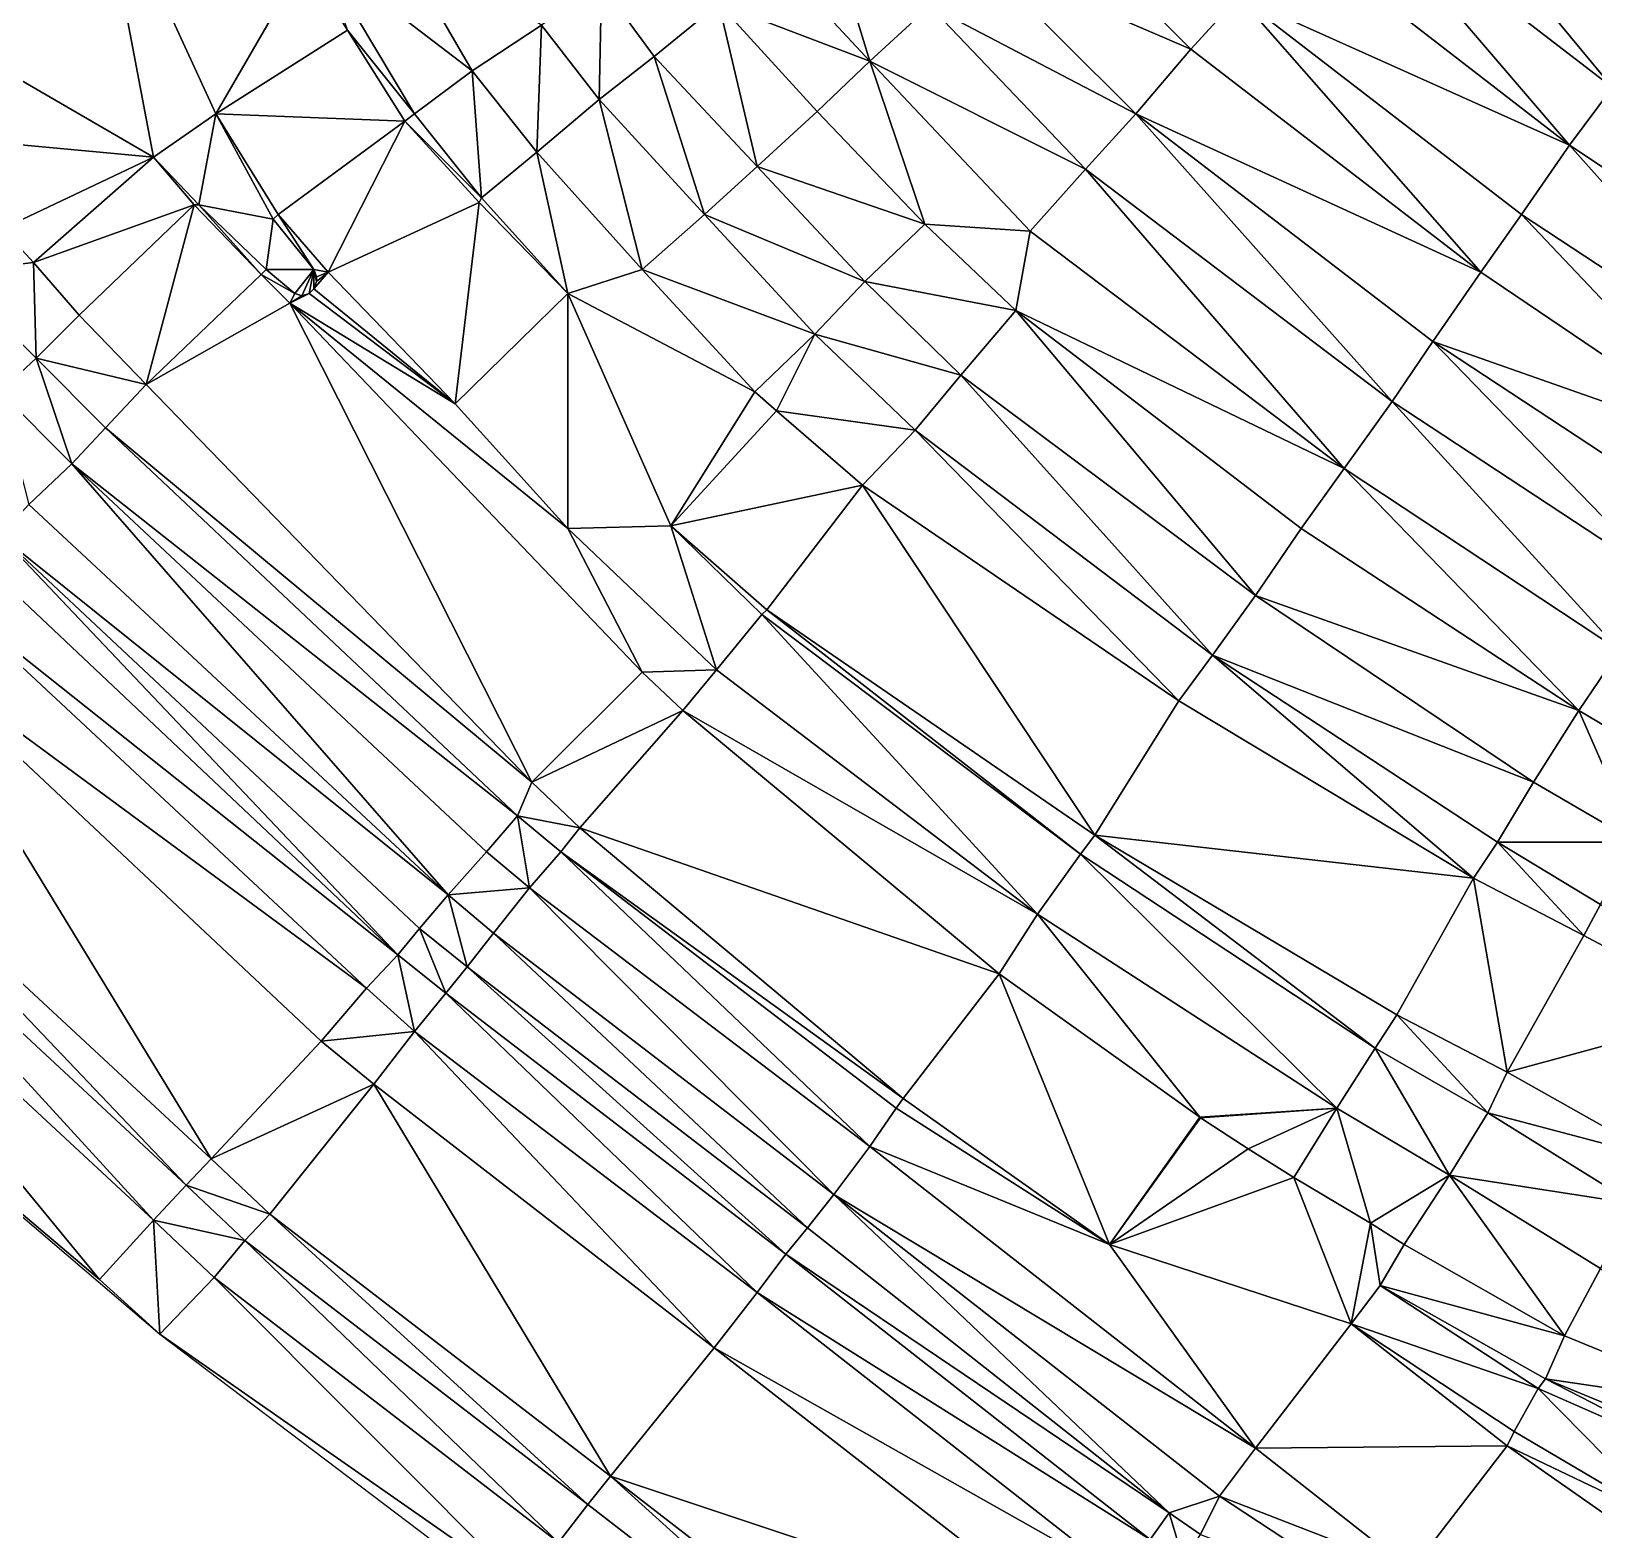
# Model space of a CAD drawing. Header units: millimetres. Extents: x 279405 to 280904, y 534349 to 535918.
# Drawn here: x 279607 to 279933.1, y 534589.5 to 534902.3 of the extents above; entities that cross this region are included whole.
import ezdxf

# ---------------------------------------------------------------- set-up
doc = ezdxf.new("R2010")
doc.units = ezdxf.units.MM
doc.layers.add('Карьер_конец_отработки', color=1, linetype='Continuous')

msp = doc.modelspace()

# ---------------------------------------------------------------- linework, layer by layer
at = {"layer": 'Карьер_конец_отработки', "color": 21, "true_color": 0xff914f}
for points in [[(279944.999989, 534900.500004, -161.870012), (279913.999989, 534969.500004, -167.279985), (279891.499989, 534945.500004, -167.279985), (279944.999989, 534900.500004, -161.870012)], [(279944.999989, 534900.500004, -161.870012), (279964.999989, 534927.000004, -161.870012), (279913.999989, 534969.500004, -167.279985), (279944.999989, 534900.500004, -161.870012)], [(279936.999989, 534890.500004, -140.000002), (279891.499989, 534945.500004, -167.279985), (279880.499989, 534934.000004, -140.000002), (279936.999989, 534890.500004, -140.000002)], [(279936.999989, 534890.500004, -140.000002), (279944.999989, 534900.500004, -161.870012), (279891.499989, 534945.500004, -167.279985), (279936.999989, 534890.500004, -140.000002)], [(279632.500005, 534876.000004, 15.999998), (279620.500005, 534939.500004, 15.999998), (279579.000005, 534907.000004, 15.999998), (279632.500005, 534876.000004, 15.999998)], [(279632.500005, 534876.000004, 15.999998), (279645.500005, 534885.000004, 15.999998), (279620.500005, 534939.500004, 15.999998), (279632.500005, 534876.000004, 15.999998)], [(279645.500005, 534885.000004, 15.999998), (279663.999989, 534917.000004, 15.999998), (279620.500005, 534939.500004, 15.999998), (279645.500005, 534885.000004, 15.999998)], [(279927.999989, 534878.500004, -140.000002), (279880.499989, 534934.000004, -140.000002), (279870.499989, 534923.000004, -140.000002), (279927.999989, 534878.500004, -140.000002)], [(279927.999989, 534878.500004, -140.000002), (279936.999989, 534890.500004, -140.000002), (279880.499989, 534934.000004, -140.000002), (279927.999989, 534878.500004, -140.000002)], [(279781.999989, 534896.000004, -50.000002), (279770.499989, 534933.500004, -80.000002), (279756.499989, 534923.500004, -50.000002), (279781.999989, 534896.000004, -50.000002)], [(279781.999989, 534896.000004, -50.000002), (279794.499989, 534907.500004, -80.000002), (279770.499989, 534933.500004, -80.000002), (279781.999989, 534896.000004, -50.000002)], [(279848.999989, 534898.500004, -110.000002), (279817.999989, 534929.500004, -110.000002), (279804.999989, 534917.500004, -80.000002), (279848.999989, 534898.500004, -110.000002)], [(279848.999989, 534898.500004, -110.000002), (279858.999989, 534909.500004, -110.000002), (279817.999989, 534929.500004, -110.000002), (279848.999989, 534898.500004, -110.000002)], [(279698.999989, 534894.000004, 9.999998), (279680.999989, 534925.000004, 9.999998), (279666.999989, 534918.500004, 9.999998), (279698.999989, 534894.000004, 9.999998)], [(279698.999989, 534894.000004, 9.999998), (279713.499989, 534903.500004, -20.000002), (279680.999989, 534925.000004, 9.999998), (279698.999989, 534894.000004, 9.999998)], [(279781.999989, 534896.000004, -50.000002), (279756.499989, 534923.500004, -50.000002), (279750.499989, 534908.000004, -50.000002), (279781.999989, 534896.000004, -50.000002)], [(279927.999989, 534878.500004, -140.000002), (279870.499989, 534923.000004, -140.000002), (279858.999989, 534909.500004, -110.000002), (279927.999989, 534878.500004, -140.000002)], [(279672.999989, 534902.500004, 15.999998), (279686.999989, 534885.000004, 9.999998), (279666.999989, 534918.500004, 9.999998), (279672.999989, 534902.500004, 15.999998)], [(279686.999989, 534885.000004, 9.999998), (279698.999989, 534894.000004, 9.999998), (279666.999989, 534918.500004, 9.999998), (279686.999989, 534885.000004, 9.999998)], [(279837.499989, 534885.000004, -80.000002), (279804.999989, 534917.500004, -80.000002), (279794.499989, 534907.500004, -80.000002), (279837.499989, 534885.000004, -80.000002)], [(279837.499989, 534885.000004, -80.000002), (279848.999989, 534898.500004, -110.000002), (279804.999989, 534917.500004, -80.000002), (279837.499989, 534885.000004, -80.000002)], [(279672.999989, 534902.500004, 15.999998), (279663.999989, 534917.000004, 15.999998), (279645.500005, 534885.000004, 15.999998), (279672.999989, 534902.500004, 15.999998)], [(279725.499989, 534888.000004, -20.000002), (279725.999989, 534912.000004, -20.000002), (279713.499989, 534903.500004, -20.000002), (279725.499989, 534888.000004, -20.000002)], [(279736.999989, 534897.000004, -20.000002), (279725.999989, 534912.000004, -20.000002), (279725.499989, 534888.000004, -20.000002), (279736.999989, 534897.000004, -20.000002)], [(279736.999989, 534897.000004, -20.000002), (279750.499989, 534908.000004, -50.000002), (279725.999989, 534912.000004, -20.000002), (279736.999989, 534897.000004, -20.000002)], [(279758.499989, 534874.000004, -20.000002), (279750.499989, 534908.000004, -50.000002), (279736.999989, 534897.000004, -20.000002), (279758.499989, 534874.000004, -20.000002)], [(279758.499989, 534874.000004, -20.000002), (279770.999989, 534885.500004, -50.000002), (279750.499989, 534908.000004, -50.000002), (279758.499989, 534874.000004, -20.000002)], [(279770.999989, 534885.500004, -50.000002), (279781.999989, 534896.000004, -50.000002), (279750.499989, 534908.000004, -50.000002), (279770.999989, 534885.500004, -50.000002)], [(279909.499989, 534852.000004, -110.000002), (279858.999989, 534909.500004, -110.000002), (279848.999989, 534898.500004, -110.000002), (279909.499989, 534852.000004, -110.000002)], [(279909.499989, 534852.000004, -110.000002), (279917.999989, 534864.000004, -110.000002), (279858.999989, 534909.500004, -110.000002), (279909.499989, 534852.000004, -110.000002)], [(279917.999989, 534864.000004, -110.000002), (279927.999989, 534878.500004, -140.000002), (279858.999989, 534909.500004, -110.000002), (279917.999989, 534864.000004, -110.000002)], [(279589.000005, 534880.000004, 15.999998), (279632.500005, 534876.000004, 15.999998), (279579.000005, 534907.000004, 15.999998), (279589.000005, 534880.000004, 15.999998)], [(279826.999989, 534873.500004, -80.000002), (279794.499989, 534907.500004, -80.000002), (279781.999989, 534896.000004, -50.000002), (279826.999989, 534873.500004, -80.000002)], [(279826.999989, 534873.500004, -80.000002), (279837.499989, 534885.000004, -80.000002), (279794.499989, 534907.500004, -80.000002), (279826.999989, 534873.500004, -80.000002)], [(279684.999989, 534883.500004, 14.179998), (279672.999989, 534902.500004, 15.999998), (279645.500005, 534885.000004, 15.999998), (279684.999989, 534883.500004, 14.179998)], [(279684.999989, 534883.500004, 14.179998), (279686.999989, 534885.000004, 9.999998), (279672.999989, 534902.500004, 15.999998), (279684.999989, 534883.500004, 14.179998)], [(279712.499989, 534877.000004, 9.999998), (279713.499989, 534903.500004, -20.000002), (279698.999989, 534894.000004, 9.999998), (279712.499989, 534877.000004, 9.999998)], [(279725.499989, 534888.000004, -20.000002), (279713.499989, 534903.500004, -20.000002), (279712.499989, 534877.000004, 9.999998), (279725.499989, 534888.000004, -20.000002)], [(279909.499989, 534852.000004, -110.000002), (279848.999989, 534898.500004, -110.000002), (279837.499989, 534885.000004, -80.000002), (279909.499989, 534852.000004, -110.000002)], [(279747.499989, 534864.000004, -20.000002), (279736.999989, 534897.000004, -20.000002), (279725.499989, 534888.000004, -20.000002), (279747.499989, 534864.000004, -20.000002)], [(279747.499989, 534864.000004, -20.000002), (279758.499989, 534874.000004, -20.000002), (279736.999989, 534897.000004, -20.000002), (279747.499989, 534864.000004, -20.000002)], [(279793.499989, 534862.000004, -50.000002), (279781.999989, 534896.000004, -50.000002), (279770.999989, 534885.500004, -50.000002), (279793.499989, 534862.000004, -50.000002)], [(279793.499989, 534862.000004, -50.000002), (279815.499989, 534860.500004, -50.000002), (279781.999989, 534896.000004, -50.000002), (279793.499989, 534862.000004, -50.000002)], [(279815.499989, 534860.500004, -50.000002), (279826.999989, 534873.500004, -80.000002), (279781.999989, 534896.000004, -50.000002), (279815.499989, 534860.500004, -50.000002)], [(279700.999989, 534867.500004, 9.999998), (279698.999989, 534894.000004, 9.999998), (279686.999989, 534885.000004, 9.999998), (279700.999989, 534867.500004, 9.999998)], [(279700.999989, 534867.500004, 9.999998), (279712.499989, 534877.000004, 9.999998), (279698.999989, 534894.000004, 9.999998), (279700.999989, 534867.500004, 9.999998)], [(279734.499989, 534852.500004, 9.999998), (279725.499989, 534888.000004, -20.000002), (279712.499989, 534877.000004, 9.999998), (279734.499989, 534852.500004, 9.999998)], [(279734.499989, 534852.500004, 9.999998), (279747.499989, 534864.000004, -20.000002), (279725.499989, 534888.000004, -20.000002), (279734.499989, 534852.500004, 9.999998)], [(279982.999989, 534842.000004, -140.000002), (279936.999989, 534890.500004, -140.000002), (279927.999989, 534878.500004, -140.000002), (279982.999989, 534842.000004, -140.000002)], [(279642.000005, 534866.000004, 15.999998), (279645.500005, 534885.000004, 15.999998), (279632.500005, 534876.000004, 15.999998), (279642.000005, 534866.000004, 15.999998)], [(279657.500005, 534863.000004, 15.999998), (279645.500005, 534885.000004, 15.999998), (279642.000005, 534866.000004, 15.999998), (279657.500005, 534863.000004, 15.999998)], [(279657.500005, 534863.000004, 15.999998), (279658.500005, 534864.000004, 14.179998), (279645.500005, 534885.000004, 15.999998), (279657.500005, 534863.000004, 15.999998)], [(279658.500005, 534864.000004, 14.179998), (279684.999989, 534883.500004, 14.179998), (279645.500005, 534885.000004, 15.999998), (279658.500005, 534864.000004, 14.179998)], [(279700.999989, 534867.500004, 9.999998), (279686.999989, 534885.000004, 9.999998), (279684.999989, 534883.500004, 14.179998), (279700.999989, 534867.500004, 9.999998)], [(279793.499989, 534862.000004, -50.000002), (279770.999989, 534885.500004, -50.000002), (279758.499989, 534874.000004, -20.000002), (279793.499989, 534862.000004, -50.000002)], [(279890.999989, 534825.000004, -80.000002), (279837.499989, 534885.000004, -80.000002), (279826.999989, 534873.500004, -80.000002), (279890.999989, 534825.000004, -80.000002)], [(279890.999989, 534825.000004, -80.000002), (279899.499989, 534837.500004, -80.000002), (279837.499989, 534885.000004, -80.000002), (279890.999989, 534825.000004, -80.000002)], [(279899.499989, 534837.500004, -80.000002), (279909.499989, 534852.000004, -110.000002), (279837.499989, 534885.000004, -80.000002), (279899.499989, 534837.500004, -80.000002)], [(279668.999989, 534852.000004, 9.999998), (279684.999989, 534883.500004, 14.179998), (279658.500005, 534864.000004, 14.179998), (279668.999989, 534852.000004, 9.999998)], [(279700.499989, 534866.500004, 12.249998), (279684.999989, 534883.500004, 14.179998), (279668.999989, 534852.000004, 9.999998), (279700.499989, 534866.500004, 12.249998)], [(279700.499989, 534866.500004, 12.249998), (279700.999989, 534867.500004, 9.999998), (279684.999989, 534883.500004, 14.179998), (279700.499989, 534866.500004, 12.249998)], [(279601.000005, 534861.000004, 15.999998), (279632.500005, 534876.000004, 15.999998), (279589.000005, 534880.000004, 15.999998), (279601.000005, 534861.000004, 15.999998)], [(279973.499989, 534827.500004, -110.000002), (279927.999989, 534878.500004, -140.000002), (279917.999989, 534864.000004, -110.000002), (279973.499989, 534827.500004, -110.000002)], [(279973.499989, 534827.500004, -110.000002), (279982.999989, 534842.000004, -140.000002), (279927.999989, 534878.500004, -140.000002), (279973.499989, 534827.500004, -110.000002)], [(279607.500005, 534854.000004, 15.999998), (279632.500005, 534876.000004, 15.999998), (279601.000005, 534861.000004, 15.999998), (279607.500005, 534854.000004, 15.999998)], [(279641.000005, 534866.000004, 17.169996), (279632.500005, 534876.000004, 15.999998), (279607.500005, 534854.000004, 15.999998), (279641.000005, 534866.000004, 17.169996)], [(279641.000005, 534866.000004, 17.169996), (279642.000005, 534866.000004, 15.999998), (279632.500005, 534876.000004, 15.999998), (279641.000005, 534866.000004, 17.169996)], [(279718.999989, 534847.500004, 9.999998), (279712.499989, 534877.000004, 9.999998), (279700.999989, 534867.500004, 9.999998), (279718.999989, 534847.500004, 9.999998)], [(279718.999989, 534847.500004, 9.999998), (279734.499989, 534852.500004, 9.999998), (279712.499989, 534877.000004, 9.999998), (279718.999989, 534847.500004, 9.999998)], [(279780.999989, 534850.000004, -20.000002), (279758.499989, 534874.000004, -20.000002), (279747.499989, 534864.000004, -20.000002), (279780.999989, 534850.000004, -20.000002)], [(279780.999989, 534850.000004, -20.000002), (279793.499989, 534862.000004, -50.000002), (279758.499989, 534874.000004, -20.000002), (279780.999989, 534850.000004, -20.000002)], [(279880.999989, 534811.000004, -50.000002), (279826.999989, 534873.500004, -80.000002), (279815.499989, 534860.500004, -50.000002), (279880.999989, 534811.000004, -50.000002)], [(279880.999989, 534811.000004, -50.000002), (279890.999989, 534825.000004, -80.000002), (279826.999989, 534873.500004, -80.000002), (279880.999989, 534811.000004, -50.000002)], [(279617.000005, 534843.000004, 17.169996), (279641.000005, 534866.000004, 17.169996), (279607.500005, 534854.000004, 15.999998), (279617.000005, 534843.000004, 17.169996)], [(279631.000005, 534828.500004, 18.810003), (279641.000005, 534866.000004, 17.169996), (279617.000005, 534843.000004, 17.169996), (279631.000005, 534828.500004, 18.810003)], [(279655.000005, 534851.500004, 18.810003), (279641.000005, 534866.000004, 17.169996), (279631.000005, 534828.500004, 18.810003), (279655.000005, 534851.500004, 18.810003)], [(279655.000005, 534851.500004, 18.810003), (279642.000005, 534866.000004, 15.999998), (279641.000005, 534866.000004, 17.169996), (279655.000005, 534851.500004, 18.810003)], [(279655.000005, 534851.500004, 18.810003), (279656.000005, 534852.500004, 15.999998), (279642.000005, 534866.000004, 15.999998), (279655.000005, 534851.500004, 18.810003)], [(279656.000005, 534852.500004, 15.999998), (279657.500005, 534863.000004, 15.999998), (279642.000005, 534866.000004, 15.999998), (279656.000005, 534852.500004, 15.999998)], [(279695.499989, 534824.500004, 9.999998), (279700.499989, 534866.500004, 12.249998), (279668.999989, 534852.000004, 9.999998), (279695.499989, 534824.500004, 9.999998)], [(279718.999989, 534847.500004, 9.999998), (279700.499989, 534866.500004, 12.249998), (279695.499989, 534824.500004, 9.999998), (279718.999989, 534847.500004, 9.999998)], [(279718.999989, 534847.500004, 9.999998), (279700.999989, 534867.500004, 9.999998), (279700.499989, 534866.500004, 12.249998), (279718.999989, 534847.500004, 9.999998)], [(279665.999989, 534852.500004, 15.999998), (279657.500005, 534863.000004, 15.999998), (279656.000005, 534852.500004, 15.999998), (279665.999989, 534852.500004, 15.999998)], [(279665.999989, 534852.500004, 15.999998), (279658.500005, 534864.000004, 14.179998), (279657.500005, 534863.000004, 15.999998), (279665.999989, 534852.500004, 15.999998)], [(279665.999989, 534852.500004, 15.999998), (279668.999989, 534852.000004, 9.999998), (279658.500005, 534864.000004, 14.179998), (279665.999989, 534852.500004, 15.999998)], [(279770.499989, 534839.000004, -20.000002), (279747.499989, 534864.000004, -20.000002), (279734.499989, 534852.500004, 9.999998), (279770.499989, 534839.000004, -20.000002)], [(279770.499989, 534839.000004, -20.000002), (279780.999989, 534850.000004, -20.000002), (279747.499989, 534864.000004, -20.000002), (279770.499989, 534839.000004, -20.000002)], [(279812.499989, 534844.000004, -50.000002), (279793.499989, 534862.000004, -50.000002), (279780.999989, 534850.000004, -20.000002), (279812.499989, 534844.000004, -50.000002)], [(279812.499989, 534844.000004, -50.000002), (279815.499989, 534860.500004, -50.000002), (279793.499989, 534862.000004, -50.000002), (279812.499989, 534844.000004, -50.000002)], [(279964.999989, 534814.500004, -110.000002), (279917.999989, 534864.000004, -110.000002), (279909.499989, 534852.000004, -110.000002), (279964.999989, 534814.500004, -110.000002)], [(279964.999989, 534814.500004, -110.000002), (279973.499989, 534827.500004, -110.000002), (279917.999989, 534864.000004, -110.000002), (279964.999989, 534814.500004, -110.000002)], [(279607.500005, 534854.000004, 15.999998), (279601.000005, 534861.000004, 15.999998), (279590.000005, 534852.000004, 39.999998), (279607.500005, 534854.000004, 15.999998)], [(279880.999989, 534811.000004, -50.000002), (279815.499989, 534860.500004, -50.000002), (279812.499989, 534844.000004, -50.000002), (279880.999989, 534811.000004, -50.000002)], [(279608.000005, 534834.000004, 39.999998), (279607.500005, 534854.000004, 15.999998), (279590.000005, 534852.000004, 39.999998), (279608.000005, 534834.000004, 39.999998)], [(279608.000005, 534834.000004, 39.999998), (279617.000005, 534843.000004, 17.169996), (279607.500005, 534854.000004, 15.999998), (279608.000005, 534834.000004, 39.999998)], [(279661.999989, 534847.500004, 15.999998), (279656.000005, 534852.500004, 15.999998), (279655.000005, 534851.500004, 18.810003), (279661.999989, 534847.500004, 15.999998)], [(279661.999989, 534847.500004, 15.999998), (279665.999989, 534852.500004, 15.999998), (279656.000005, 534852.500004, 15.999998), (279661.999989, 534847.500004, 15.999998)], [(279661.999989, 534847.500004, 15.999998), (279663.499989, 534847.000004, 15.999998), (279665.999989, 534852.500004, 15.999998), (279661.999989, 534847.500004, 15.999998)], [(279663.499989, 534847.000004, 15.999998), (279664.999989, 534847.500004, 15.999998), (279665.999989, 534852.500004, 15.999998), (279663.499989, 534847.000004, 15.999998)], [(279665.999989, 534848.500004, 15.999998), (279665.999989, 534852.500004, 15.999998), (279664.999989, 534847.500004, 15.999998), (279665.999989, 534848.500004, 15.999998)], [(279665.999989, 534848.500004, 15.999998), (279666.499989, 534850.000004, 15.999998), (279665.999989, 534852.500004, 15.999998), (279665.999989, 534848.500004, 15.999998)], [(279666.499989, 534851.000004, 15.999998), (279665.999989, 534852.500004, 15.999998), (279666.499989, 534850.000004, 15.999998), (279666.499989, 534851.000004, 15.999998)], [(279666.499989, 534851.000004, 15.999998), (279668.999989, 534852.000004, 9.999998), (279665.999989, 534852.500004, 15.999998), (279666.499989, 534851.000004, 15.999998)], [(279757.999989, 534827.000004, 9.999998), (279734.499989, 534852.500004, 9.999998), (279718.999989, 534847.500004, 9.999998), (279757.999989, 534827.000004, 9.999998)], [(279757.999989, 534827.000004, 9.999998), (279770.499989, 534839.000004, -20.000002), (279734.499989, 534852.500004, 9.999998), (279757.999989, 534827.000004, 9.999998)], [(279600.500005, 534827.000004, 39.999998), (279608.000005, 534834.000004, 39.999998), (279590.000005, 534852.000004, 39.999998), (279600.500005, 534827.000004, 39.999998)], [(279661.000005, 534845.500004, 19.490004), (279655.000005, 534851.500004, 18.810003), (279631.000005, 534828.500004, 18.810003), (279661.000005, 534845.500004, 19.490004)], [(279661.000005, 534845.500004, 19.490004), (279661.999989, 534847.500004, 15.999998), (279655.000005, 534851.500004, 18.810003), (279661.000005, 534845.500004, 19.490004)], [(279695.499989, 534824.500004, 9.999998), (279668.999989, 534852.000004, 9.999998), (279665.999989, 534848.500004, 15.999998), (279695.499989, 534824.500004, 9.999998)], [(279668.999989, 534852.000004, 9.999998), (279666.499989, 534850.000004, 15.999998), (279665.999989, 534848.500004, 15.999998), (279668.999989, 534852.000004, 9.999998)], [(279666.499989, 534850.000004, 15.999998), (279668.999989, 534852.000004, 9.999998), (279666.499989, 534851.000004, 15.999998), (279666.499989, 534850.000004, 15.999998)], [(279800.999989, 534830.500004, -20.000002), (279780.999989, 534850.000004, -20.000002), (279770.499989, 534839.000004, -20.000002), (279800.999989, 534830.500004, -20.000002)], [(279800.999989, 534830.500004, -20.000002), (279812.499989, 534844.000004, -50.000002), (279780.999989, 534850.000004, -20.000002), (279800.999989, 534830.500004, -20.000002)], [(279964.999989, 534814.500004, -110.000002), (279909.499989, 534852.000004, -110.000002), (279899.499989, 534837.500004, -80.000002), (279964.999989, 534814.500004, -110.000002)], [(279664.999989, 534847.500004, 15.999998), (279663.499989, 534847.000004, 15.999998), (279661.000005, 534845.500004, 19.490004), (279664.999989, 534847.500004, 15.999998)], [(279663.499989, 534847.000004, 15.999998), (279661.999989, 534847.500004, 15.999998), (279661.000005, 534845.500004, 19.490004), (279663.499989, 534847.000004, 15.999998)], [(279695.499989, 534824.500004, 9.999998), (279664.999989, 534847.500004, 15.999998), (279661.000005, 534845.500004, 19.490004), (279695.499989, 534824.500004, 9.999998)], [(279695.499989, 534824.500004, 9.999998), (279665.999989, 534848.500004, 15.999998), (279664.999989, 534847.500004, 15.999998), (279695.499989, 534824.500004, 9.999998)], [(279718.999989, 534798.500004, 9.999998), (279718.999989, 534847.500004, 9.999998), (279695.499989, 534824.500004, 9.999998), (279718.999989, 534798.500004, 9.999998)], [(279718.999989, 534798.500004, 9.999998), (279740.499989, 534799.000004, 9.999998), (279718.999989, 534847.500004, 9.999998), (279718.999989, 534798.500004, 9.999998)], [(279740.499989, 534799.000004, 9.999998), (279757.999989, 534827.000004, 9.999998), (279718.999989, 534847.500004, 9.999998), (279740.499989, 534799.000004, 9.999998)], [(279631.000005, 534828.500004, 18.810003), (279617.000005, 534843.000004, 17.169996), (279608.000005, 534834.000004, 39.999998), (279631.000005, 534828.500004, 18.810003)], [(279711.499989, 534745.500004, 27.999998), (279661.000005, 534845.500004, 19.490004), (279631.000005, 534828.500004, 18.810003), (279711.499989, 534745.500004, 27.999998)], [(279711.499989, 534745.500004, 27.999998), (279734.499989, 534768.500004, 27.999998), (279661.000005, 534845.500004, 19.490004), (279711.499989, 534745.500004, 27.999998)], [(279734.499989, 534768.500004, 27.999998), (279718.999989, 534798.500004, 9.999998), (279661.000005, 534845.500004, 19.490004), (279734.499989, 534768.500004, 27.999998)], [(279718.999989, 534798.500004, 9.999998), (279695.499989, 534824.500004, 9.999998), (279661.000005, 534845.500004, 19.490004), (279718.999989, 534798.500004, 9.999998)], [(279862.499989, 534784.500004, -20.000002), (279812.499989, 534844.000004, -50.000002), (279800.999989, 534830.500004, -20.000002), (279862.499989, 534784.500004, -20.000002)], [(279862.499989, 534784.500004, -20.000002), (279871.999989, 534798.500004, -50.000002), (279812.499989, 534844.000004, -50.000002), (279862.499989, 534784.500004, -20.000002)], [(279871.999989, 534798.500004, -50.000002), (279880.999989, 534811.000004, -50.000002), (279812.499989, 534844.000004, -50.000002), (279871.999989, 534798.500004, -50.000002)], [(279762.499989, 534823.000004, 9.999998), (279770.499989, 534839.000004, -20.000002), (279757.999989, 534827.000004, 9.999998), (279762.499989, 534823.000004, 9.999998)], [(279791.499989, 534819.000004, -20.000002), (279770.499989, 534839.000004, -20.000002), (279762.499989, 534823.000004, 9.999998), (279791.499989, 534819.000004, -20.000002)], [(279791.499989, 534819.000004, -20.000002), (279800.999989, 534830.500004, -20.000002), (279770.499989, 534839.000004, -20.000002), (279791.499989, 534819.000004, -20.000002)], [(279947.999989, 534787.500004, -80.000002), (279899.499989, 534837.500004, -80.000002), (279890.999989, 534825.000004, -80.000002), (279947.999989, 534787.500004, -80.000002)], [(279947.999989, 534787.500004, -80.000002), (279956.499989, 534800.000004, -80.000002), (279899.499989, 534837.500004, -80.000002), (279947.999989, 534787.500004, -80.000002)], [(279956.499989, 534800.000004, -80.000002), (279964.999989, 534814.500004, -110.000002), (279899.499989, 534837.500004, -80.000002), (279956.499989, 534800.000004, -80.000002)], [(279615.500005, 534812.000004, 39.999998), (279608.000005, 534834.000004, 39.999998), (279600.500005, 534827.000004, 39.999998), (279615.500005, 534812.000004, 39.999998)], [(279615.500005, 534812.000004, 39.999998), (279622.500005, 534819.500004, 39.999998), (279608.000005, 534834.000004, 39.999998), (279615.500005, 534812.000004, 39.999998)], [(279622.500005, 534819.500004, 39.999998), (279631.000005, 534828.500004, 18.810003), (279608.000005, 534834.000004, 39.999998), (279622.500005, 534819.500004, 39.999998)], [(279853.499989, 534772.000004, -20.000002), (279800.999989, 534830.500004, -20.000002), (279791.499989, 534819.000004, -20.000002), (279853.499989, 534772.000004, -20.000002)], [(279853.499989, 534772.000004, -20.000002), (279862.499989, 534784.500004, -20.000002), (279800.999989, 534830.500004, -20.000002), (279853.499989, 534772.000004, -20.000002)], [(279606.500005, 534803.500004, 51.999998), (279615.500005, 534812.000004, 39.999998), (279600.500005, 534827.000004, 39.999998), (279606.500005, 534803.500004, 51.999998)], [(279711.499989, 534745.500004, 27.999998), (279631.000005, 534828.500004, 18.810003), (279622.500005, 534819.500004, 39.999998), (279711.499989, 534745.500004, 27.999998)], [(279762.499989, 534823.000004, 9.999998), (279757.999989, 534827.000004, 9.999998), (279740.499989, 534799.000004, 9.999998), (279762.499989, 534823.000004, 9.999998)], [(279780.499989, 534807.500004, 7.980002), (279762.499989, 534823.000004, 9.999998), (279740.499989, 534799.000004, 9.999998), (279780.499989, 534807.500004, 7.980002)], [(279780.499989, 534807.500004, 7.980002), (279791.499989, 534819.000004, -20.000002), (279762.499989, 534823.000004, 9.999998), (279780.499989, 534807.500004, 7.980002)], [(279938.499989, 534773.000004, -50.000002), (279890.999989, 534825.000004, -80.000002), (279880.999989, 534811.000004, -50.000002), (279938.499989, 534773.000004, -50.000002)], [(279938.499989, 534773.000004, -50.000002), (279947.999989, 534787.500004, -80.000002), (279890.999989, 534825.000004, -80.000002), (279938.499989, 534773.000004, -50.000002)], [(279708.499989, 534738.500004, 39.999998), (279622.500005, 534819.500004, 39.999998), (279615.500005, 534812.000004, 39.999998), (279708.499989, 534738.500004, 39.999998)], [(279708.499989, 534738.500004, 39.999998), (279711.499989, 534745.500004, 27.999998), (279622.500005, 534819.500004, 39.999998), (279708.499989, 534738.500004, 39.999998)], [(279846.499989, 534762.500004, 1.529997), (279791.499989, 534819.000004, -20.000002), (279780.499989, 534807.500004, 7.980002), (279846.499989, 534762.500004, 1.529997)], [(279846.499989, 534762.500004, 1.529997), (279853.499989, 534772.000004, -20.000002), (279791.499989, 534819.000004, -20.000002), (279846.499989, 534762.500004, 1.529997)], [(279693.999989, 534722.000004, 51.999998), (279615.500005, 534812.000004, 39.999998), (279606.500005, 534803.500004, 51.999998), (279693.999989, 534722.000004, 51.999998)], [(279693.999989, 534722.000004, 51.999998), (279701.999989, 534731.000004, 39.999998), (279615.500005, 534812.000004, 39.999998), (279693.999989, 534722.000004, 51.999998)], [(279701.999989, 534731.000004, 39.999998), (279708.499989, 534738.500004, 39.999998), (279615.500005, 534812.000004, 39.999998), (279701.999989, 534731.000004, 39.999998)], [(279929.999989, 534760.500004, -50.000002), (279880.999989, 534811.000004, -50.000002), (279871.999989, 534798.500004, -50.000002), (279929.999989, 534760.500004, -50.000002)], [(279929.999989, 534760.500004, -50.000002), (279938.499989, 534773.000004, -50.000002), (279880.999989, 534811.000004, -50.000002), (279929.999989, 534760.500004, -50.000002)], [(279760.499989, 534781.500004, 7.980002), (279780.499989, 534807.500004, 7.980002), (279740.499989, 534799.000004, 9.999998), (279760.499989, 534781.500004, 7.980002)], [(279828.999989, 534734.500004, 1.529997), (279780.499989, 534807.500004, 7.980002), (279760.499989, 534781.500004, 7.980002), (279828.999989, 534734.500004, 1.529997)], [(279828.999989, 534734.500004, 1.529997), (279846.499989, 534762.500004, 1.529997), (279780.499989, 534807.500004, 7.980002), (279828.999989, 534734.500004, 1.529997)], [(279693.999989, 534722.000004, 51.999998), (279606.500005, 534803.500004, 51.999998), (279600.500005, 534797.000004, 51.999998), (279693.999989, 534722.000004, 51.999998)], [(279683.499989, 534709.500004, 63.999998), (279600.500005, 534797.000004, 51.999998), (279595.500005, 534792.500004, 63.999998), (279683.499989, 534709.500004, 63.999998)], [(279683.499989, 534709.500004, 63.999998), (279687.999989, 534715.000004, 51.999998), (279600.500005, 534797.000004, 51.999998), (279683.499989, 534709.500004, 63.999998)], [(279687.999989, 534715.000004, 51.999998), (279693.999989, 534722.000004, 51.999998), (279600.500005, 534797.000004, 51.999998), (279687.999989, 534715.000004, 51.999998)], [(279749.999989, 534769.000004, 9.999998), (279740.499989, 534799.000004, 9.999998), (279718.999989, 534798.500004, 9.999998), (279749.999989, 534769.000004, 9.999998)], [(279734.499989, 534768.500004, 27.999998), (279749.999989, 534769.000004, 9.999998), (279718.999989, 534798.500004, 9.999998), (279734.499989, 534768.500004, 27.999998)], [(279749.999989, 534769.000004, 9.999998), (279759.499989, 534780.500004, 9.999998), (279740.499989, 534799.000004, 9.999998), (279749.999989, 534769.000004, 9.999998)], [(279759.499989, 534780.500004, 9.999998), (279760.499989, 534781.500004, 7.980002), (279740.499989, 534799.000004, 9.999998), (279759.499989, 534780.500004, 9.999998)], [(279929.999989, 534760.500004, -50.000002), (279871.999989, 534798.500004, -50.000002), (279862.499989, 534784.500004, -20.000002), (279929.999989, 534760.500004, -50.000002)], [(279683.499989, 534709.500004, 63.999998), (279595.500005, 534792.500004, 63.999998), (279588.500005, 534785.000004, 63.999998), (279683.499989, 534709.500004, 63.999998)], [(279676.999989, 534702.500004, 63.999998), (279588.500005, 534785.000004, 63.999998), (279578.500005, 534775.000004, 77.999998), (279676.999989, 534702.500004, 63.999998)], [(279676.999989, 534702.500004, 63.999998), (279683.499989, 534709.500004, 63.999998), (279588.500005, 534785.000004, 63.999998), (279676.999989, 534702.500004, 63.999998)], [(279920.499989, 534745.500004, -20.000002), (279862.499989, 534784.500004, -20.000002), (279853.499989, 534772.000004, -20.000002), (279920.499989, 534745.500004, -20.000002)], [(279920.499989, 534745.500004, -20.000002), (279929.999989, 534760.500004, -50.000002), (279862.499989, 534784.500004, -20.000002), (279920.499989, 534745.500004, -20.000002)], [(279816.999989, 534718.000004, 9.999998), (279759.499989, 534780.500004, 9.999998), (279749.999989, 534769.000004, 9.999998), (279816.999989, 534718.000004, 9.999998)], [(279825.999989, 534730.500004, 9.999998), (279760.499989, 534781.500004, 7.980002), (279759.499989, 534780.500004, 9.999998), (279825.999989, 534730.500004, 9.999998)], [(279816.999989, 534718.000004, 9.999998), (279825.999989, 534730.500004, 9.999998), (279759.499989, 534780.500004, 9.999998), (279816.999989, 534718.000004, 9.999998)], [(279825.999989, 534730.500004, 9.999998), (279828.999989, 534734.500004, 1.529997), (279760.499989, 534781.500004, 7.980002), (279825.999989, 534730.500004, 9.999998)], [(279644.550603, 534666.946262, 77.999998), (279578.500005, 534775.000004, 77.999998), (279554.776692, 534750.209659, 77.999998), (279644.550603, 534666.946262, 77.999998)], [(279644.550603, 534666.946262, 77.999998), (279667.499989, 534691.500004, 77.999998), (279578.500005, 534775.000004, 77.999998), (279644.550603, 534666.946262, 77.999998)], [(279667.499989, 534691.500004, 77.999998), (279676.999989, 534702.500004, 63.999998), (279578.500005, 534775.000004, 77.999998), (279667.499989, 534691.500004, 77.999998)], [(279907.999989, 534725.500004, -4.369997), (279853.499989, 534772.000004, -20.000002), (279846.499989, 534762.500004, 1.529997), (279907.999989, 534725.500004, -4.369997)], [(279907.999989, 534725.500004, -4.369997), (279912.999989, 534733.000004, -20.000002), (279853.499989, 534772.000004, -20.000002), (279907.999989, 534725.500004, -4.369997)], [(279912.999989, 534733.000004, -20.000002), (279920.499989, 534745.500004, -20.000002), (279853.499989, 534772.000004, -20.000002), (279912.999989, 534733.000004, -20.000002)], [(279950.999989, 534748.000004, -50.000002), (279938.499989, 534773.000004, -50.000002), (279929.999989, 534760.500004, -50.000002), (279950.999989, 534748.000004, -50.000002)], [(279742.999989, 534760.500004, 28.840002), (279734.499989, 534768.500004, 27.999998), (279711.499989, 534745.500004, 27.999998), (279742.999989, 534760.500004, 28.840002)], [(279742.999989, 534760.500004, 28.840002), (279749.999989, 534769.000004, 9.999998), (279734.499989, 534768.500004, 27.999998), (279742.999989, 534760.500004, 28.840002)], [(279816.999989, 534718.000004, 9.999998), (279749.999989, 534769.000004, 9.999998), (279742.999989, 534760.500004, 28.840002), (279816.999989, 534718.000004, 9.999998)], [(279907.999989, 534725.500004, -4.369997), (279846.499989, 534762.500004, 1.529997), (279828.999989, 534734.500004, 1.529997), (279907.999989, 534725.500004, -4.369997)], [(279721.499989, 534736.000004, 28.840002), (279742.999989, 534760.500004, 28.840002), (279711.499989, 534745.500004, 27.999998), (279721.499989, 534736.000004, 28.840002)], [(279808.999989, 534705.500004, 35.76), (279742.999989, 534760.500004, 28.840002), (279721.499989, 534736.000004, 28.840002), (279808.999989, 534705.500004, 35.76)], [(279808.999989, 534705.500004, 35.76), (279816.999989, 534718.000004, 9.999998), (279742.999989, 534760.500004, 28.840002), (279808.999989, 534705.500004, 35.76)], [(279941.999989, 534733.000004, -20.000002), (279929.999989, 534760.500004, -50.000002), (279920.499989, 534745.500004, -20.000002), (279941.999989, 534733.000004, -20.000002)], [(279941.999989, 534733.000004, -20.000002), (279950.999989, 534748.000004, -50.000002), (279929.999989, 534760.500004, -50.000002), (279941.999989, 534733.000004, -20.000002)], [(279639.353856, 534661.400638, 88), (279554.776692, 534750.209659, 77.999998), (279549.145192, 534745.106113, 88), (279639.353856, 534661.400638, 88)], [(279639.353856, 534661.400638, 88), (279644.550603, 534666.946262, 77.999998), (279554.776692, 534750.209659, 77.999998), (279639.353856, 534661.400638, 88)], [(279632.516042, 534654.103794, 88), (279549.145192, 534745.106113, 88), (279542.085301, 534738.023868, 88), (279632.516042, 534654.103794, 88)], [(279632.516042, 534654.103794, 88), (279639.353856, 534661.400638, 88), (279549.145192, 534745.106113, 88), (279632.516042, 534654.103794, 88)], [(279721.499989, 534736.000004, 28.840002), (279711.499989, 534745.500004, 27.999998), (279708.499989, 534738.500004, 39.999998), (279721.499989, 534736.000004, 28.840002)], [(279941.999989, 534733.000004, -20.000002), (279920.499989, 534745.500004, -20.000002), (279912.999989, 534733.000004, -20.000002), (279941.999989, 534733.000004, -20.000002)], [(279621.235509, 534641.720096, 104.75), (279542.085301, 534738.023868, 88), (279526.034924, 534722.371067, 110.49), (279621.235509, 534641.720096, 104.75)], [(279621.235509, 534641.720096, 104.75), (279632.516042, 534654.103794, 88), (279542.085301, 534738.023868, 88), (279621.235509, 534641.720096, 104.75)], [(279710.999989, 534723.500004, 39.999998), (279708.499989, 534738.500004, 39.999998), (279701.999989, 534731.000004, 39.999998), (279710.999989, 534723.500004, 39.999998)], [(279710.999989, 534723.500004, 39.999998), (279717.499989, 534731.000004, 39.999998), (279708.499989, 534738.500004, 39.999998), (279710.999989, 534723.500004, 39.999998)], [(279717.499989, 534731.000004, 39.999998), (279721.499989, 534736.000004, 28.840002), (279708.499989, 534738.500004, 39.999998), (279717.499989, 534731.000004, 39.999998)], [(279788.999989, 534679.500004, 35.76), (279721.499989, 534736.000004, 28.840002), (279717.499989, 534731.000004, 39.999998), (279788.999989, 534679.500004, 35.76)], [(279788.999989, 534679.500004, 35.76), (279808.999989, 534705.500004, 35.76), (279721.499989, 534736.000004, 28.840002), (279788.999989, 534679.500004, 35.76)], [(279887.499989, 534690.000004, 9.999998), (279828.999989, 534734.500004, 1.529997), (279825.999989, 534730.500004, 9.999998), (279887.499989, 534690.000004, 9.999998)], [(279887.499989, 534690.000004, 9.999998), (279891.999989, 534697.000004, -4.369997), (279828.999989, 534734.500004, 1.529997), (279887.499989, 534690.000004, 9.999998)], [(279891.999989, 534697.000004, -4.369997), (279907.999989, 534725.500004, -4.369997), (279828.999989, 534734.500004, 1.529997), (279891.999989, 534697.000004, -4.369997)], [(279930.999989, 534713.500004, -6.449999), (279912.999989, 534733.000004, -20.000002), (279907.999989, 534725.500004, -4.369997), (279930.999989, 534713.500004, -6.449999)], [(279930.999989, 534713.500004, -6.449999), (279934.499989, 534720.000004, -20.000002), (279912.999989, 534733.000004, -20.000002), (279930.999989, 534713.500004, -6.449999)], [(279934.499989, 534720.000004, -20.000002), (279941.999989, 534733.000004, -20.000002), (279912.999989, 534733.000004, -20.000002), (279934.499989, 534720.000004, -20.000002)], [(279710.999989, 534723.500004, 39.999998), (279701.999989, 534731.000004, 39.999998), (279693.999989, 534722.000004, 51.999998), (279710.999989, 534723.500004, 39.999998)], [(279781.999989, 534669.500004, 39.999998), (279717.499989, 534731.000004, 39.999998), (279710.999989, 534723.500004, 39.999998), (279781.999989, 534669.500004, 39.999998)], [(279781.999989, 534669.500004, 39.999998), (279787.499989, 534677.500004, 39.999998), (279717.499989, 534731.000004, 39.999998), (279781.999989, 534669.500004, 39.999998)], [(279787.499989, 534677.500004, 39.999998), (279788.999989, 534679.500004, 35.76), (279717.499989, 534731.000004, 39.999998), (279787.499989, 534677.500004, 39.999998)], [(279879.499989, 534677.500004, 9.999998), (279825.999989, 534730.500004, 9.999998), (279816.999989, 534718.000004, 9.999998), (279879.499989, 534677.500004, 9.999998)], [(279879.499989, 534677.500004, 9.999998), (279887.499989, 534690.000004, 9.999998), (279825.999989, 534730.500004, 9.999998), (279879.499989, 534677.500004, 9.999998)], [(279914.999989, 534685.000004, -6.449999), (279907.999989, 534725.500004, -4.369997), (279891.999989, 534697.000004, -4.369997), (279914.999989, 534685.000004, -6.449999)], [(279914.999989, 534685.000004, -6.449999), (279930.999989, 534713.500004, -6.449999), (279907.999989, 534725.500004, -4.369997), (279914.999989, 534685.000004, -6.449999)], [(279633.855596, 534630.327915, 104.39), (279621.235509, 534641.720096, 104.75), (279526.034924, 534722.371067, 110.49), (279633.855596, 534630.327915, 104.39)], [(279697.999989, 534707.000004, 51.999998), (279693.999989, 534722.000004, 51.999998), (279687.999989, 534715.000004, 51.999998), (279697.999989, 534707.000004, 51.999998)], [(279703.499989, 534714.000004, 51.999998), (279710.999989, 534723.500004, 39.999998), (279693.999989, 534722.000004, 51.999998), (279703.499989, 534714.000004, 51.999998)], [(279697.999989, 534707.000004, 51.999998), (279703.499989, 534714.000004, 51.999998), (279693.999989, 534722.000004, 51.999998), (279697.999989, 534707.000004, 51.999998)], [(279774.499989, 534659.500004, 51.999998), (279710.999989, 534723.500004, 39.999998), (279703.499989, 534714.000004, 51.999998), (279774.499989, 534659.500004, 51.999998)], [(279774.499989, 534659.500004, 51.999998), (279781.999989, 534669.500004, 39.999998), (279710.999989, 534723.500004, 39.999998), (279774.499989, 534659.500004, 51.999998)], [(279960.999989, 534697.500004, -9.299997), (279934.499989, 534720.000004, -20.000002), (279930.999989, 534713.500004, -6.449999), (279960.999989, 534697.500004, -9.299997)], [(279850.864736, 534675.596622, 39.986342), (279816.999989, 534718.000004, 9.999998), (279808.999989, 534705.500004, 35.76), (279850.864736, 534675.596622, 39.986342)], [(279850.864736, 534675.596622, 39.986342), (279879.499989, 534677.500004, 9.999998), (279816.999989, 534718.000004, 9.999998), (279850.864736, 534675.596622, 39.986342)], [(279693.499989, 534701.500004, 63.999998), (279687.999989, 534715.000004, 51.999998), (279683.499989, 534709.500004, 63.999998), (279693.499989, 534701.500004, 63.999998)], [(279693.499989, 534701.500004, 63.999998), (279697.999989, 534707.000004, 51.999998), (279687.999989, 534715.000004, 51.999998), (279693.499989, 534701.500004, 63.999998)], [(279768.999989, 534652.500004, 51.999998), (279703.499989, 534714.000004, 51.999998), (279697.999989, 534707.000004, 51.999998), (279768.999989, 534652.500004, 51.999998)], [(279768.999989, 534652.500004, 51.999998), (279774.499989, 534659.500004, 51.999998), (279703.499989, 534714.000004, 51.999998), (279768.999989, 534652.500004, 51.999998)], [(279960.999989, 534697.500004, -9.299997), (279930.999989, 534713.500004, -6.449999), (279914.999989, 534685.000004, -6.449999), (279960.999989, 534697.500004, -9.299997)], [(279686.999989, 534693.500004, 63.999998), (279683.499989, 534709.500004, 63.999998), (279676.999989, 534702.500004, 63.999998), (279686.999989, 534693.500004, 63.999998)], [(279686.999989, 534693.500004, 63.999998), (279693.499989, 534701.500004, 63.999998), (279683.499989, 534709.500004, 63.999998), (279686.999989, 534693.500004, 63.999998)], [(279764.499989, 534647.000004, 63.999998), (279697.999989, 534707.000004, 51.999998), (279693.499989, 534701.500004, 63.999998), (279764.499989, 534647.000004, 63.999998)], [(279764.499989, 534647.000004, 63.999998), (279768.999989, 534652.500004, 51.999998), (279697.999989, 534707.000004, 51.999998), (279764.499989, 534647.000004, 63.999998)], [(279831.999989, 534649.000004, 39.999998), (279808.999989, 534705.500004, 35.76), (279788.999989, 534679.500004, 35.76), (279831.999989, 534649.000004, 39.999998)], [(279831.999989, 534649.000004, 39.999998), (279850.864736, 534675.596622, 39.986342), (279808.999989, 534705.500004, 35.76), (279831.999989, 534649.000004, 39.999998)], [(279686.999989, 534693.500004, 63.999998), (279676.999989, 534702.500004, 63.999998), (279667.499989, 534691.500004, 77.999998), (279686.999989, 534693.500004, 63.999998)], [(279758.499989, 534639.000004, 63.999998), (279693.499989, 534701.500004, 63.999998), (279686.999989, 534693.500004, 63.999998), (279758.499989, 534639.000004, 63.999998)], [(279758.499989, 534639.000004, 63.999998), (279764.499989, 534647.000004, 63.999998), (279693.499989, 534701.500004, 63.999998), (279758.499989, 534639.000004, 63.999998)], [(279910.999989, 534676.500004, 9.999998), (279891.999989, 534697.000004, -4.369997), (279887.499989, 534690.000004, 9.999998), (279910.999989, 534676.500004, 9.999998)], [(279910.999989, 534676.500004, 9.999998), (279914.999989, 534685.000004, -6.449999), (279891.999989, 534697.000004, -4.369997), (279910.999989, 534676.500004, 9.999998)], [(279946.999989, 534667.000004, -9.299997), (279960.999989, 534697.500004, -9.299997), (279914.999989, 534685.000004, -6.449999), (279946.999989, 534667.000004, -9.299997)], [(279678.499989, 534682.500004, 77.999998), (279686.999989, 534693.500004, 63.999998), (279667.499989, 534691.500004, 77.999998), (279678.499989, 534682.500004, 77.999998)], [(279749.499989, 534627.500004, 77.999998), (279686.999989, 534693.500004, 63.999998), (279678.499989, 534682.500004, 77.999998), (279749.499989, 534627.500004, 77.999998)], [(279749.499989, 534627.500004, 77.999998), (279758.499989, 534639.000004, 63.999998), (279686.999989, 534693.500004, 63.999998), (279749.499989, 534627.500004, 77.999998)], [(279678.499989, 534682.500004, 77.999998), (279667.499989, 534691.500004, 77.999998), (279644.550603, 534666.946262, 77.999998), (279678.499989, 534682.500004, 77.999998)], [(279902.999989, 534663.500004, 9.999998), (279887.499989, 534690.000004, 9.999998), (279879.499989, 534677.500004, 9.999998), (279902.999989, 534663.500004, 9.999998)], [(279902.999989, 534663.500004, 9.999998), (279910.999989, 534676.500004, 9.999998), (279887.499989, 534690.000004, 9.999998), (279902.999989, 534663.500004, 9.999998)], [(279946.999989, 534667.000004, -9.299997), (279914.999989, 534685.000004, -6.449999), (279910.999989, 534676.500004, 9.999998), (279946.999989, 534667.000004, -9.299997)], [(279656.777822, 534655.364505, 77.999998), (279678.499989, 534682.500004, 77.999998), (279644.550603, 534666.946262, 77.999998), (279656.777822, 534655.364505, 77.999998)], [(279727.880757, 534600.717655, 77.999998), (279678.499989, 534682.500004, 77.999998), (279656.777822, 534655.364505, 77.999998), (279727.880757, 534600.717655, 77.999998)], [(279727.880757, 534600.717655, 77.999998), (279749.499989, 534627.500004, 77.999998), (279678.499989, 534682.500004, 77.999998), (279727.880757, 534600.717655, 77.999998)], [(279831.999989, 534649.000004, 39.999998), (279788.999989, 534679.500004, 35.76), (279787.499989, 534677.500004, 39.999998), (279831.999989, 534649.000004, 39.999998)], [(279831.999989, 534649.000004, 39.999998), (279787.499989, 534677.500004, 39.999998), (279781.999989, 534669.500004, 39.999998), (279831.999989, 534649.000004, 39.999998)], [(279850.999989, 534675.500004, 39.999998), (279879.499989, 534677.500004, 9.999998), (279850.864736, 534675.596622, 39.986342), (279850.999989, 534675.500004, 39.999998)], [(279860.999989, 534669.000004, 39.999998), (279879.499989, 534677.500004, 9.999998), (279850.999989, 534675.500004, 39.999998), (279860.999989, 534669.000004, 39.999998)], [(279870.499989, 534663.000004, 39.999998), (279879.499989, 534677.500004, 9.999998), (279860.999989, 534669.000004, 39.999998), (279870.499989, 534663.000004, 39.999998)], [(279886.499989, 534653.500004, 39.999998), (279879.499989, 534677.500004, 9.999998), (279870.499989, 534663.000004, 39.999998), (279886.499989, 534653.500004, 39.999998)], [(279886.499989, 534653.500004, 39.999998), (279902.999989, 534663.500004, 9.999998), (279879.499989, 534677.500004, 9.999998), (279886.499989, 534653.500004, 39.999998)], [(279941.499989, 534657.500004, 9.999998), (279910.999989, 534676.500004, 9.999998), (279902.999989, 534663.500004, 9.999998), (279941.499989, 534657.500004, 9.999998)], [(279941.499989, 534657.500004, 9.999998), (279946.999989, 534667.000004, -9.299997), (279910.999989, 534676.500004, 9.999998), (279941.499989, 534657.500004, 9.999998)], [(279850.999989, 534675.500004, 39.999998), (279850.864736, 534675.596622, 39.986342), (279831.999989, 534649.000004, 39.999998), (279850.999989, 534675.500004, 39.999998)], [(279860.999989, 534669.000004, 39.999998), (279850.999989, 534675.500004, 39.999998), (279831.999989, 534649.000004, 39.999998), (279860.999989, 534669.000004, 39.999998)], [(279656.777822, 534655.364505, 77.999998), (279644.550603, 534666.946262, 77.999998), (279639.353856, 534661.400638, 88), (279656.777822, 534655.364505, 77.999998)], [(279862.499989, 534606.500004, 39.999998), (279781.999989, 534669.500004, 39.999998), (279774.499989, 534659.500004, 51.999998), (279862.499989, 534606.500004, 39.999998)], [(279862.499989, 534606.500004, 39.999998), (279831.999989, 534649.000004, 39.999998), (279781.999989, 534669.500004, 39.999998), (279862.499989, 534606.500004, 39.999998)], [(279870.499989, 534663.000004, 39.999998), (279860.999989, 534669.000004, 39.999998), (279831.999989, 534649.000004, 39.999998), (279870.499989, 534663.000004, 39.999998)], [(279882.499989, 534632.500004, 39.999998), (279870.499989, 534663.000004, 39.999998), (279831.999989, 534649.000004, 39.999998), (279882.499989, 534632.500004, 39.999998)], [(279882.499989, 534632.500004, 39.999998), (279886.499989, 534653.500004, 39.999998), (279870.499989, 534663.000004, 39.999998), (279882.499989, 534632.500004, 39.999998)], [(279893.499989, 534649.000004, 39.999998), (279902.999989, 534663.500004, 9.999998), (279886.499989, 534653.500004, 39.999998), (279893.499989, 534649.000004, 39.999998)], [(279926.999989, 534630.000004, 36.849997), (279902.999989, 534663.500004, 9.999998), (279893.499989, 534649.000004, 39.999998), (279926.999989, 534630.000004, 36.849997)], [(279926.999989, 534630.000004, 36.849997), (279934.499989, 534644.000004, 9.999998), (279902.999989, 534663.500004, 9.999998), (279926.999989, 534630.000004, 36.849997)], [(279934.499989, 534644.000004, 9.999998), (279941.499989, 534657.500004, 9.999998), (279902.999989, 534663.500004, 9.999998), (279934.499989, 534644.000004, 9.999998)], [(279651.551381, 534649.846866, 88), (279639.353856, 534661.400638, 88), (279632.516042, 534654.103794, 88), (279651.551381, 534649.846866, 88)], [(279651.551381, 534649.846866, 88), (279656.777822, 534655.364505, 77.999998), (279639.353856, 534661.400638, 88), (279651.551381, 534649.846866, 88)], [(279844.499989, 534593.000004, 51.999998), (279774.499989, 534659.500004, 51.999998), (279768.999989, 534652.500004, 51.999998), (279844.499989, 534593.000004, 51.999998)], [(279844.499989, 534593.000004, 51.999998), (279854.999989, 534596.500004, 51.999998), (279774.499989, 534659.500004, 51.999998), (279844.499989, 534593.000004, 51.999998)], [(279854.999989, 534596.500004, 51.999998), (279862.499989, 534606.500004, 39.999998), (279774.499989, 534659.500004, 51.999998), (279854.999989, 534596.500004, 51.999998)], [(279633.855596, 534630.327915, 104.39), (279632.516042, 534654.103794, 88), (279621.235509, 534641.720096, 104.75), (279633.855596, 534630.327915, 104.39)], [(279633.855596, 534630.327915, 104.39), (279645.16718, 534642.149997, 88), (279632.516042, 534654.103794, 88), (279633.855596, 534630.327915, 104.39)], [(279645.16718, 534642.149997, 88), (279651.551381, 534649.846866, 88), (279632.516042, 534654.103794, 88), (279645.16718, 534642.149997, 88)], [(279723.191274, 534594.736942, 88), (279656.777822, 534655.364505, 77.999998), (279651.551381, 534649.846866, 88), (279723.191274, 534594.736942, 88)], [(279723.191274, 534594.736942, 88), (279727.880757, 534600.717655, 77.999998), (279656.777822, 534655.364505, 77.999998), (279723.191274, 534594.736942, 88)], [(279888.499989, 534640.500004, 39.999998), (279886.499989, 534653.500004, 39.999998), (279882.499989, 534632.500004, 39.999998), (279888.499989, 534640.500004, 39.999998)], [(279888.499989, 534640.500004, 39.999998), (279893.499989, 534649.000004, 39.999998), (279886.499989, 534653.500004, 39.999998), (279888.499989, 534640.500004, 39.999998)], [(279844.499989, 534593.000004, 51.999998), (279768.999989, 534652.500004, 51.999998), (279764.499989, 534647.000004, 63.999998), (279844.499989, 534593.000004, 51.999998)], [(279717.020925, 534586.867618, 88), (279651.551381, 534649.846866, 88), (279645.16718, 534642.149997, 88), (279717.020925, 534586.867618, 88)], [(279717.020925, 534586.867618, 88), (279723.191274, 534594.736942, 88), (279651.551381, 534649.846866, 88), (279717.020925, 534586.867618, 88)], [(279840.499989, 534587.500004, 63.999998), (279764.499989, 534647.000004, 63.999998), (279758.499989, 534639.000004, 63.999998), (279840.499989, 534587.500004, 63.999998)], [(279840.499989, 534587.500004, 63.999998), (279844.499989, 534593.000004, 51.999998), (279764.499989, 534647.000004, 63.999998), (279840.499989, 534587.500004, 63.999998)], [(279862.499989, 534606.500004, 39.999998), (279882.499989, 534632.500004, 39.999998), (279831.999989, 534649.000004, 39.999998), (279862.499989, 534606.500004, 39.999998)], [(279926.999989, 534630.000004, 36.849997), (279893.499989, 534649.000004, 39.999998), (279888.499989, 534640.500004, 39.999998), (279926.999989, 534630.000004, 36.849997)], [(279963.499989, 534615.000004, 33.700003), (279934.499989, 534644.000004, 9.999998), (279926.999989, 534630.000004, 36.849997), (279963.499989, 534615.000004, 33.700003)], [(279710.050221, 534577.126407, 100), (279645.16718, 534642.149997, 88), (279633.855596, 534630.327915, 104.39), (279710.050221, 534577.126407, 100)], [(279710.050221, 534577.126407, 100), (279717.020925, 534586.867618, 88), (279645.16718, 534642.149997, 88), (279710.050221, 534577.126407, 100)], [(279921.499989, 534619.000004, 39.999998), (279888.499989, 534640.500004, 39.999998), (279882.499989, 534632.500004, 39.999998), (279921.499989, 534619.000004, 39.999998)], [(279921.499989, 534619.000004, 39.999998), (279922.999989, 534621.000004, 36.849997), (279888.499989, 534640.500004, 39.999998), (279921.499989, 534619.000004, 39.999998)], [(279922.999989, 534621.000004, 36.849997), (279926.999989, 534630.000004, 36.849997), (279888.499989, 534640.500004, 39.999998), (279922.999989, 534621.000004, 36.849997)], [(279834.499989, 534579.500004, 63.999998), (279758.499989, 534639.000004, 63.999998), (279749.499989, 534627.500004, 77.999998), (279834.499989, 534579.500004, 63.999998)], [(279834.499989, 534579.500004, 63.999998), (279840.499989, 534587.500004, 63.999998), (279758.499989, 534639.000004, 63.999998), (279834.499989, 534579.500004, 63.999998)], [(279914.999989, 534607.000004, 43.340002), (279882.499989, 534632.500004, 39.999998), (279862.499989, 534606.500004, 39.999998), (279914.999989, 534607.000004, 43.340002)], [(279914.999989, 534607.000004, 43.340002), (279916.499989, 534610.000004, 39.999998), (279882.499989, 534632.500004, 39.999998), (279914.999989, 534607.000004, 43.340002)], [(279916.499989, 534610.000004, 39.999998), (279921.499989, 534619.000004, 39.999998), (279882.499989, 534632.500004, 39.999998), (279916.499989, 534610.000004, 39.999998)], [(279786.46285, 534514.779056, 102.55), (279710.050221, 534577.126407, 100), (279633.855596, 534630.327915, 104.39), (279786.46285, 534514.779056, 102.55)], [(279825.999989, 534568.000004, 77.999998), (279749.499989, 534627.500004, 77.999998), (279727.880757, 534600.717655, 77.999998), (279825.999989, 534568.000004, 77.999998)], [(279825.999989, 534568.000004, 77.999998), (279834.499989, 534579.500004, 63.999998), (279749.499989, 534627.500004, 77.999998), (279825.999989, 534568.000004, 77.999998)], [(279963.499989, 534615.000004, 33.700003), (279926.999989, 534630.000004, 36.849997), (279922.999989, 534621.000004, 36.849997), (279963.499989, 534615.000004, 33.700003)], [(279958.999989, 534602.500004, 39.999998), (279922.999989, 534621.000004, 36.849997), (279921.499989, 534619.000004, 39.999998), (279958.999989, 534602.500004, 39.999998)], [(279958.999989, 534602.500004, 39.999998), (279960.499989, 534605.500004, 33.700003), (279922.999989, 534621.000004, 36.849997), (279958.999989, 534602.500004, 39.999998)], [(279960.499989, 534605.500004, 33.700003), (279963.499989, 534615.000004, 33.700003), (279922.999989, 534621.000004, 36.849997), (279960.499989, 534605.500004, 33.700003)], [(279949.499989, 534590.500004, 39.999998), (279921.499989, 534619.000004, 39.999998), (279916.499989, 534610.000004, 39.999998), (279949.499989, 534590.500004, 39.999998)], [(279949.499989, 534590.500004, 39.999998), (279958.999989, 534602.500004, 39.999998), (279921.499989, 534619.000004, 39.999998), (279949.499989, 534590.500004, 39.999998)], [(279949.499989, 534590.500004, 39.999998), (279916.499989, 534610.000004, 39.999998), (279914.999989, 534607.000004, 43.340002), (279949.499989, 534590.500004, 39.999998)], [(279894.999989, 534581.000004, 43.340002), (279862.499989, 534606.500004, 39.999998), (279854.999989, 534596.500004, 51.999998), (279894.999989, 534581.000004, 43.340002)], [(279894.999989, 534581.000004, 43.340002), (279914.999989, 534607.000004, 43.340002), (279862.499989, 534606.500004, 39.999998), (279894.999989, 534581.000004, 43.340002)], [(279946.499989, 534585.000004, 46.49), (279914.999989, 534607.000004, 43.340002), (279894.999989, 534581.000004, 43.340002), (279946.499989, 534585.000004, 46.49)], [(279946.499989, 534585.000004, 46.49), (279949.499989, 534590.500004, 39.999998), (279914.999989, 534607.000004, 43.340002), (279946.499989, 534585.000004, 46.49)], [(279801.384664, 534534.219608, 88), (279727.880757, 534600.717655, 77.999998), (279723.191274, 534594.736942, 88), (279801.384664, 534534.219608, 88)], [(279801.384664, 534534.219608, 88), (279806.036244, 534540.229801, 77.999998), (279727.880757, 534600.717655, 77.999998), (279801.384664, 534534.219608, 88)], [(279806.036244, 534540.229801, 77.999998), (279825.999989, 534568.000004, 77.999998), (279727.880757, 534600.717655, 77.999998), (279806.036244, 534540.229801, 77.999998)], [(279801.384664, 534534.219608, 88), (279723.191274, 534594.736942, 88), (279717.020925, 534586.867618, 88), (279801.384664, 534534.219608, 88)], [(279850.999989, 534588.500004, 51.999998), (279854.999989, 534596.500004, 51.999998), (279844.499989, 534593.000004, 51.999998), (279850.999989, 534588.500004, 51.999998)], [(279889.999989, 534573.500004, 51.999998), (279854.999989, 534596.500004, 51.999998), (279850.999989, 534588.500004, 51.999998), (279889.999989, 534573.500004, 51.999998)], [(279889.999989, 534573.500004, 51.999998), (279894.999989, 534581.000004, 43.340002), (279854.999989, 534596.500004, 51.999998), (279889.999989, 534573.500004, 51.999998)], [(279847.499989, 534583.000004, 63.999998), (279844.499989, 534593.000004, 51.999998), (279840.499989, 534587.500004, 63.999998), (279847.499989, 534583.000004, 63.999998)], [(279847.499989, 534583.000004, 63.999998), (279850.999989, 534588.500004, 51.999998), (279844.499989, 534593.000004, 51.999998), (279847.499989, 534583.000004, 63.999998)]]:
    msp.add_3dface(points, dxfattribs=at)

doc.saveas('drawing.dxf')
